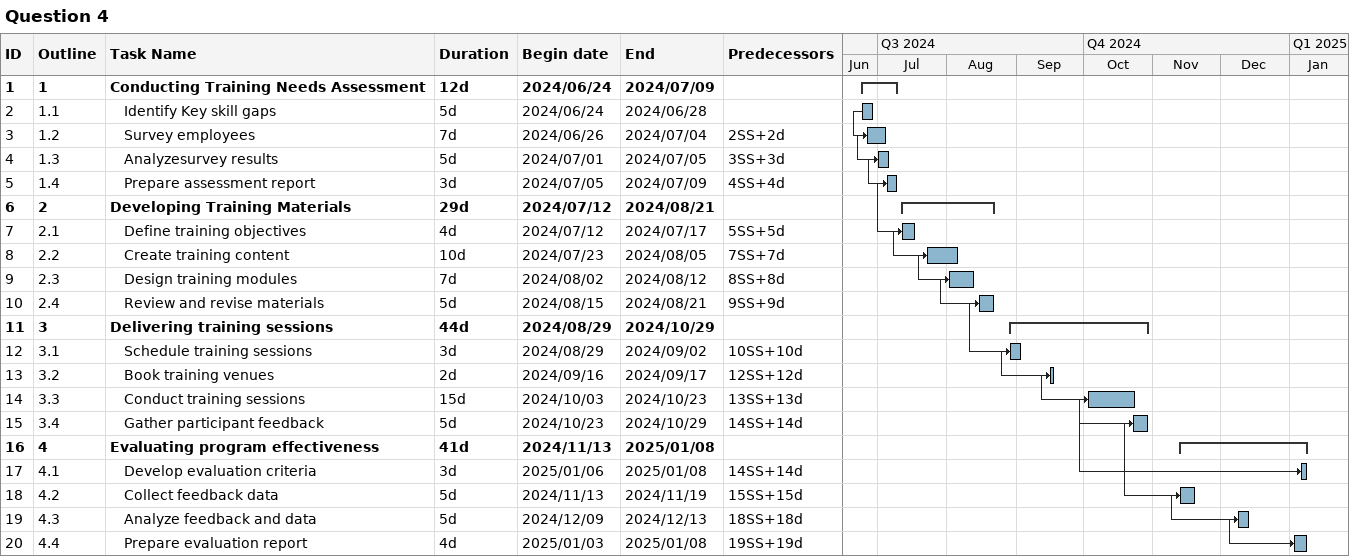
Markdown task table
Question 4

| ID | WBS | Task | Duration | Start | Finish | Predecessors |
|---|---|---|---|---|---|---|
| 1 | 1 | **Conducting Training Needs Assessment** | 12d | 2024-06-24 | 2024-07-09 |  |
| 2 | 1.1 | Identify Key skill gaps | 5d | 2024-06-24 | 2024-06-28 |  |
| 3 | 1.2 | Survey employees | 7d | 2024-06-26 | 2024-07-04 | 2SS+2d |
| 4 | 1.3 | Analyzesurvey results | 5d | 2024-07-01 | 2024-07-05 | 3SS+3d |
| 5 | 1.4 | Prepare assessment report | 3d | 2024-07-05 | 2024-07-09 | 4SS+4d |
| 6 | 2 | **Developing Training Materials** | 29d | 2024-07-12 | 2024-08-21 |  |
| 7 | 2.1 | Define training objectives | 4d | 2024-07-12 | 2024-07-17 | 5SS+5d |
| 8 | 2.2 | Create training content | 10d | 2024-07-23 | 2024-08-05 | 7SS+7d |
| 9 | 2.3 | Design training modules | 7d | 2024-08-02 | 2024-08-12 | 8SS+8d |
| 10 | 2.4 | Review and revise materials | 5d | 2024-08-15 | 2024-08-21 | 9SS+9d |
| 11 | 3 | **Delivering training sessions** | 44d | 2024-08-29 | 2024-10-29 |  |
| 12 | 3.1 | Schedule training sessions | 3d | 2024-08-29 | 2024-09-02 | 10SS+10d |
| 13 | 3.2 | Book training venues | 2d | 2024-09-16 | 2024-09-17 | 12SS+12d |
| 14 | 3.3 | Conduct training sessions | 15d | 2024-10-03 | 2024-10-23 | 13SS+13d |
| 15 | 3.4 | Gather participant feedback | 5d | 2024-10-23 | 2024-10-29 | 14SS+14d |
| 16 | 4 | **Evaluating program effectiveness** | 41d | 2024-11-13 | 2025-01-08 |  |
| 17 | 4.1 | Develop evaluation criteria | 3d | 2025-01-06 | 2025-01-08 | 14SS+14d |
| 18 | 4.2 | Collect feedback data | 5d | 2024-11-13 | 2024-11-19 | 15SS+15d |
| 19 | 4.3 | Analyze feedback and data | 5d | 2024-12-09 | 2024-12-13 | 18SS+18d |
| 20 | 4.4 | Prepare evaluation report | 4d | 2025-01-03 | 2025-01-08 | 19SS+19d |
